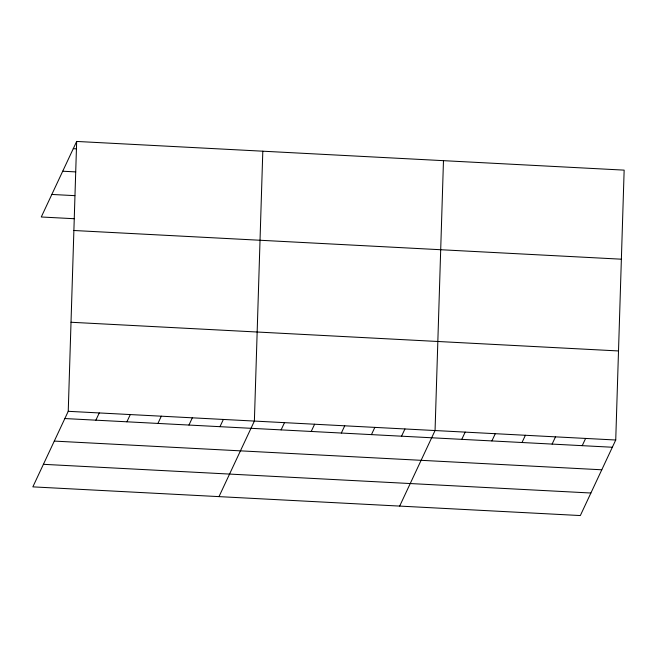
<?xml version="1.0" encoding="UTF-8"?>
<svg xmlns="http://www.w3.org/2000/svg" width="657" height="657" viewBox="0 0 657 657"><rect width="100%" height="100%" fill="white"/><g stroke="black" fill="none" stroke-linecap="round" stroke-linejoin="round"><path stroke-width="0.99" d="M68.238 411.315L76.664 141.444L624.15 170.13L615.732 440.009L580.336 515.556L32.85 486.87L68.238 411.315L615.732 440.009M262.808 151.2L254.382 421.071L218.995 496.618M443.475 160.661L435.057 430.54L399.67 506.087M76.664 141.444L41.268 216.991L74.298 218.724M95.873 420.176L99.264 412.941M126.9 421.802L130.291 414.567M157.926 423.428L161.31 416.193M188.953 425.054L192.337 417.819M219.972 426.68L223.364 419.445M281.114 429.883L284.497 422.648M311.221 431.46L314.613 424.225M341.336 433.037L344.72 425.802M371.443 434.614L374.835 427.387M401.558 436.199L404.942 428.964M461.781 439.352L465.172 432.117M491.896 440.929L495.279 433.694M522.003 442.506L525.395 435.271M552.118 444.083L555.502 436.856M582.225 445.66L585.617 438.433M73.272 148.671L76.278 148.835M62.711 171.222L75.727 171.904M51.829 194.447L74.849 195.655M73.88 230.5L621.374 259.195M71.022 322.258L618.508 350.953M64.854 418.55L612.34 447.245M54.293 441.093L601.779 469.788M43.411 464.318L590.898 493.013"/></g></svg>
